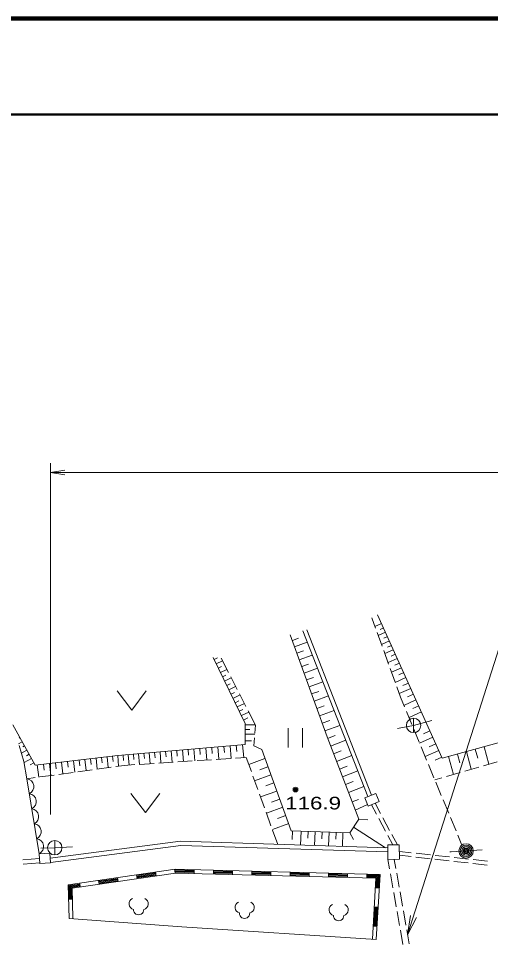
# Model space of a CAD drawing. Units: millimetres, scale not verified. Extents: x 40000 to 680000, y 20000 to 380000.
# Drawn here: x 453554 to 502798, y 283420 to 380000 of the extents above; entities that cross this region are included whole.
import ezdxf
from ezdxf.enums import TextEntityAlignment as Align

# ---------------------------------------------------------------- set-up
doc = ezdxf.new("R2010")
doc.units = ezdxf.units.MM
doc.header["$LTSCALE"] = 1000
doc.header["$PDMODE"] = 32
doc.header["$PDSIZE"] = 500
for name, color, linetype, lineweight in [('M-STR-HTXT', 7, 'Continuous', 13), ('M-TTL', 2, 'Continuous', 140), ('M-TTL-LINE', 7, 'Continuous', 50), ('M-WORK', 1, 'Continuous', 13)]:
    doc.layers.add(name, color=color, linetype=linetype, lineweight=lineweight)
doc.styles.add('ＭＳ Ｐゴシック', font='')
doc.styles.get('ＭＳ Ｐゴシック').set_extended_font_data('MS PGothic')

# ---------------------------------------------------------------- blocks, each defined once
blk = doc.blocks.new('open_arrow')
at = {"color": 0, "linetype": 'Continuous', "lineweight": -2}
blk.add_lwpolyline([(7.5, 1.25), (0, 0), (7.5, -1.25)], dxfattribs=at)

msp = doc.modelspace()

# ---------------------------------------------------------------- linework, layer by layer
at = {"layer": 'M-STR-HTXT'}
for p, q in [((456876, 296975), (456876, 333639)), ((456876, 332639), (561741, 332639))]:
    msp.add_line(p, q, dxfattribs=at)
msp.add_lwpolyline([(494152, 284437), (506887, 324372), (541965, 324372)], dxfattribs=at)
at = {"layer": 'M-TTL'}
msp.add_line((680000, 380000), (40000, 380000), dxfattribs=at)
at = {"layer": 'M-TTL-LINE'}
msp.add_line((40000, 370000), (680000, 370000), dxfattribs=at)
at = {"layer": 'M-WORK'}
for p, q in [((490804, 316423), (490414, 317503)), ((491424, 316897), (490744, 316590)), ((490012, 298854), (483205, 316139)), ((483646, 316239), (490377, 299002)), ((491484, 314542), (490974, 315952)), ((491836, 315986), (491085, 315647)), ((491630, 316442), (491290, 316288)), ((482124, 315130), (482781, 315367)), ((482361, 314473), (483675, 314946)), ((492247, 315075), (491426, 314704)), ((492041, 315530), (491666, 315361)), ((482605, 313796), (483282, 314040)), ((492164, 312661), (491654, 314072)), ((492659, 314163), (491767, 313760)), ((492453, 314619), (492042, 314434)), ((473973, 313142), (474300, 313301)), ((474191, 312692), (474846, 313009)), ((475468, 311789), (474709, 313278)), ((482849, 313119), (484202, 313607)), ((493071, 313252), (492108, 312817)), ((492865, 313708), (492419, 313506)), ((474408, 312242), (474745, 312405)), ((474626, 311792), (475300, 312118)), ((483100, 312422), (483797, 312673)), ((483351, 311725), (484746, 312227)), ((492844, 310780), (492334, 312191)), ((493506, 312289), (492468, 311821)), ((493288, 312771), (492807, 312553)), ((474844, 311342), (475190, 311509)), ((475061, 310892), (475754, 311227)), ((476376, 310007), (475695, 311343)), ((483610, 311006), (484328, 311265)), ((493974, 311252), (492856, 310747)), ((493740, 311771), (493221, 311536)), ((475279, 310441), (475635, 310614)), ((475497, 309991), (476208, 310336)), ((483869, 310287), (485306, 310805)), ((493405, 309230), (493014, 310310)), ((494480, 310134), (493275, 309589)), ((494227, 310693), (493668, 310440)), ((463860, 309864), (465360, 307864)), ((465360, 307864), (466860, 309864)), ((475714, 309541), (476080, 309718)), ((475932, 309091), (476663, 309444)), ((477284, 308225), (476603, 309561)), ((484135, 309547), (484876, 309814)), ((484402, 308807), (485882, 309340)), ((493833, 308199), (493405, 309230)), ((494752, 309531), (494149, 309259)), ((476150, 308641), (476524, 308822)), ((476368, 308191), (477117, 308553)), ((484677, 308044), (485439, 308319)), ((495024, 308929), (493766, 308361)), ((495308, 308300), (494679, 308016)), ((476585, 307741), (476969, 307926)), ((476803, 307291), (477571, 307662)), ((478270, 306290), (477511, 307779)), ((484951, 307281), (486477, 307831)), ((494600, 306352), (494025, 307737)), ((495592, 307671), (494296, 307085)), ((477029, 306824), (477495, 307050)), ((477205, 306347), (478241, 306347)), ((478210, 305457), (478270, 306290)), ((485234, 306495), (486020, 306778)), ((485517, 305710), (487089, 306276)), ((494775, 307018), (494775, 305518)), ((477205, 305847), (477703, 305847)), ((477205, 305347), (478201, 305347)), ((481700, 305967), (481700, 303967)), ((483200, 303967), (483200, 305967)), ((485809, 304912), (486602, 305216)), ((495367, 304505), (494792, 305890)), ((496480, 305706), (495812, 305404)), ((453944, 304564), (453565, 304353)), ((453701, 305001), (453607, 304948)), ((476935, 304249), (477051, 302909)), ((477205, 304674), (477878, 304674)), ((478112, 304126), (478173, 304959)), ((486113, 304119), (487699, 304728)), ((496782, 305038), (495404, 304416)), ((497093, 304350), (496404, 304038)), ((454123, 302503), (453620, 304168)), ((454430, 303690), (453860, 303374)), ((454187, 304127), (453997, 304021)), ((465546, 303265), (465593, 302724)), ((466087, 303311), (466182, 302207)), ((466639, 303359), (466686, 302807)), ((467191, 303407), (467288, 302279)), ((467755, 303456), (467804, 302892)), ((468319, 303504), (468419, 302352)), ((468895, 303554), (468945, 302978)), ((469472, 303604), (469573, 302426)), ((470061, 303655), (470112, 303066)), ((470650, 303706), (470754, 302502)), ((471251, 303758), (471303, 303156)), ((471853, 303810), (471959, 302580)), ((472468, 303863), (472521, 303248)), ((473083, 303916), (473191, 302660)), ((473711, 303970), (473765, 303342)), ((474339, 304025), (474450, 302741)), ((474981, 304080), (475037, 303438)), ((475623, 304136), (475736, 302824)), ((476279, 304192), (476336, 303537)), ((486420, 303320), (487220, 303627)), ((496135, 302658), (495559, 304043)), ((497404, 303661), (495984, 303020)), ((499350, 303286), (499606, 302351)), ((500285, 303542), (500792, 301690)), ((501211, 303795), (501464, 302869)), ((502136, 304049), (502639, 302215)), ((454422, 300702), (454123, 302503)), ((454915, 302815), (454142, 302386)), ((454672, 303253), (454388, 303094)), ((455158, 302378), (454771, 302164)), ((456794, 302304), (456939, 301049)), ((457421, 302376), (457494, 301749)), ((458049, 302448), (458190, 301222)), ((458662, 302519), (458732, 301906)), ((459275, 302590), (459413, 301391)), ((459874, 302659), (459943, 302059)), ((460473, 302728), (460608, 301556)), ((461059, 302795), (461126, 302209)), ((461644, 302862), (461776, 301718)), ((462217, 302928), (462283, 302356)), ((462789, 302994), (462918, 301875)), ((463349, 303059), (463413, 302499)), ((463908, 303123), (464003, 302025)), ((464457, 303171), (464505, 302622)), ((465006, 303218), (465099, 302137)), ((466199, 302208), (467695, 302305)), ((468194, 302337), (469691, 302434)), ((470190, 302466), (471687, 302563)), ((472186, 302595), (473683, 302691)), ((474182, 302724), (475679, 302820)), ((476178, 302852), (477312, 302926)), ((477312, 302926), (477847, 301451)), ((479267, 302804), (477580, 302187)), ((486727, 302520), (488326, 303134)), ((497724, 302951), (497015, 302631)), ((498416, 303030), (498928, 301160)), ((502053, 302048), (503496, 302459)), ((455511, 302156), (455659, 300873)), ((456153, 302230), (456226, 301588)), ((457760, 301163), (459246, 301368)), ((459741, 301436), (461227, 301642)), ((461722, 301710), (463208, 301915)), ((463703, 301984), (464565, 302103)), ((464565, 302103), (465700, 302176)), ((479575, 301960), (478732, 301652)), ((487037, 301714), (487843, 302024)), ((487347, 300908), (488959, 301527)), ((496902, 300811), (496326, 302196)), ((498205, 300955), (499648, 301365)), ((500129, 301502), (501572, 301912)), ((454422, 300702), (455283, 300821)), ((455706, 292881), (454422, 300702)), ((455779, 300889), (457264, 301094)), ((478017, 300981), (478528, 299570)), ((479884, 301116), (478192, 300498)), ((487659, 300094), (488472, 300407)), ((496986, 300608), (497724, 300818)), ((480502, 299424), (478805, 298804)), ((480193, 300270), (479347, 299961)), ((487971, 299281), (489598, 299906)), ((497669, 298964), (497094, 300350)), ((465288, 299180), (466788, 297180)), ((466788, 297180), (468288, 299180)), ((478698, 299100), (479209, 297690)), ((480812, 298576), (479963, 298266)), ((488353, 298285), (489019, 298541)), ((498436, 297117), (497861, 298503)), ((481121, 297728), (479420, 297106)), ((488682, 297431), (489982, 298021)), ((490905, 297008), (490381, 297999)), ((490763, 298154), (491334, 297086)), ((479379, 297220), (479890, 295809)), ((481432, 296877), (480582, 296566)), ((491841, 295241), (491139, 296566)), ((491569, 296645), (492275, 295322)), ((499203, 295270), (498628, 296656)), ((481743, 296027), (480037, 295403)), ((488517, 295673), (491839, 293511)), ((489048, 296490), (489985, 296438)), ((480060, 295339), (480595, 293864)), ((482136, 295285), (482102, 294378)), ((483043, 295252), (482989, 293789)), ((483774, 295225), (483748, 294493)), ((484506, 295198), (484452, 293743)), ((485233, 295171), (485206, 294444)), ((485961, 295144), (485907, 293697)), ((486684, 295117), (486657, 294394)), ((487408, 295091), (487354, 293652)), ((488124, 295070), (488492, 294359)), ((492600, 293809), (492075, 294799)), ((492511, 294881), (493081, 293813)), ((499823, 293778), (499395, 294809)), ((457339, 294262), (457339, 292762)), ((494535, 292993), (493292, 293132)), ((494508, 292589), (493295, 292724)), ((496523, 292772), (495032, 292938)), ((498511, 292550), (497020, 292716)), ((454010, 292261), (455738, 292404)), ((454041, 291797), (455769, 291940)), ((492261, 291297), (492085, 292295)), ((492927, 291356), (492760, 292301)), ((496496, 292367), (495005, 292533)), ((498484, 292145), (496993, 292312)), ((500471, 291924), (498981, 292090)), ((500498, 292328), (499008, 292494)), ((502459, 291702), (500968, 291868)), ((502486, 292106), (500995, 292273)), ((458728, 289630), (469897, 291270)), ((459138, 289286), (469922, 290869)), ((465883, 290600), (467862, 290890)), ((465894, 290520), (467873, 290811)), ((465906, 290441), (467885, 290732)), ((467908, 290573), (467850, 290969)), ((469829, 291260), (469887, 290864)), ((469840, 291181), (469902, 291190)), ((469907, 291110), (469852, 291101)), ((469864, 291022), (469912, 291029)), ((469917, 290949), (469875, 290943)), ((469897, 291270), (491275, 290736)), ((471894, 291140), (469902, 291190)), ((469907, 291110), (471892, 291060)), ((471890, 290980), (469912, 291029)), ((469917, 290949), (471888, 290900)), ((469922, 290869), (490851, 290347)), ((471896, 291220), (471886, 290820)), ((473895, 291170), (473885, 290770)), ((473887, 290850), (475887, 290800)), ((473889, 290930), (475889, 290880)), ((473891, 291010), (475891, 290960)), ((473893, 291090), (475893, 291040)), ((475885, 290720), (475895, 291120)), ((477894, 291070), (477884, 290670)), ((477886, 290750), (479885, 290700)), ((477888, 290830), (479887, 290780)), ((477890, 290910), (479889, 290860)), ((477892, 290990), (479891, 290940)), ((479883, 290620), (479893, 291020)), ((481893, 290970), (481883, 290570)), ((481887, 290730), (483886, 290681)), ((481889, 290810), (483888, 290760)), ((481891, 290890), (483890, 290840)), ((483882, 290521), (483892, 290920)), ((485891, 290871), (485882, 290471)), ((485887, 290711), (487887, 290661)), ((485889, 290791), (487889, 290741)), ((487881, 290421), (487891, 290821)), ((489890, 290771), (489880, 290371)), ((491275, 290736), (490879, 283939)), ((492610, 289328), (492348, 290805)), ((493276, 289387), (493014, 290864)), ((459935, 289807), (459993, 289411)), ((461914, 290098), (461972, 289702)), ((461925, 290018), (463904, 290309)), ((461937, 289939), (463916, 290230)), ((461948, 289860), (463927, 290151)), ((461960, 289781), (463939, 290072)), ((463951, 289992), (463892, 290388)), ((465871, 290679), (465929, 290283)), ((465918, 290362), (467896, 290653)), ((481885, 290650), (483884, 290601)), ((485884, 290551), (487883, 290501)), ((485885, 290631), (487885, 290581)), ((490936, 290424), (489882, 290451)), ((489884, 290531), (491021, 290502)), ((491105, 290580), (489886, 290611)), ((489888, 290691), (491190, 290658)), ((490851, 290347), (490480, 283963)), ((490936, 290424), (490871, 289315)), ((490951, 289310), (491021, 290502)), ((491105, 290580), (491031, 289306)), ((491111, 289301), (491190, 290658)), ((458834, 286139), (458728, 289630)), ((459946, 289728), (458810, 289561)), ((458853, 288140), (458810, 289561)), ((458892, 289492), (459958, 289649)), ((458892, 289492), (458933, 288143)), ((459970, 289570), (458974, 289423)), ((459013, 288145), (458974, 289423)), ((459056, 289355), (459981, 289490)), ((459056, 289355), (459093, 288148)), ((459234, 286151), (459138, 289286)), ((491191, 289296), (490792, 289320)), ((492959, 287359), (492697, 288836)), ((493625, 287417), (493363, 288894)), ((458773, 288138), (459173, 288150)), ((490755, 287318), (490639, 285322)), ((491075, 287300), (490675, 287323)), ((490835, 287314), (490719, 285317)), ((490915, 287309), (490799, 285312)), ((490995, 287304), (490879, 285308)), ((493307, 285389), (493046, 286866)), ((493973, 285448), (493712, 286925)), ((490559, 285326), (490959, 285303)), ((494322, 283478), (494060, 284956)), ((493656, 283420), (493394, 284897))]:
    msp.add_line(p, q, dxfattribs=at)
for points in [[(548686, 316799), (497769, 302852), (491012, 317809)], [(478112, 304126), (478924, 303743), (482012, 295290), (488121, 295064), (489045, 296484), (485743, 305084), (481911, 315724)], [(452973, 306313), (455295, 302131), (463906, 303123), (477205, 304273), (477205, 306459), (473869, 313357)], [(493097, 305959), (493269, 305984), (494775, 306268), (496668, 306769)], [(455876, 293457), (457339, 293512), (459189, 293612)], [(456847, 292406), (470467, 294183), (492075, 293503)], [(456876, 291975), (470496, 293752), (492078, 293074)], [(498540, 293075), (498687, 293087), (500249, 293183), (501926, 293284)], [(458834, 286139), (470581, 285246), (490879, 283939)]]:
    msp.add_lwpolyline(points, dxfattribs=at)
for points in [[(489696, 298725), (490825, 299184), (491175, 298321), (490046, 297863)], [(492072, 293804), (492085, 292295), (493299, 292305), (493286, 293814)], [(455774, 291856), (456879, 291930), (456810, 292955), (455706, 292881)]]:
    msp.add_lwpolyline(points, close=True, dxfattribs=at)
for centre, radius in [((494775, 306268), 750), ((482450, 299576), 150), ((482450, 299576), 120), ((482450, 299576), 90), ((482450, 299576), 60), ((482450, 299576), 30), ((482450, 299576), 20), ((457339, 293512), 750), ((500249, 293183), 750), ((500249, 293183), 600), ((500249, 293183), 450), ((500249, 293183), 300), ((500249, 293183), 150), ((500249, 293183), 20)]:
    msp.add_circle(centre, radius, dxfattribs=at)
for centre, radius, start, end in [((454329, 299883), 823, 295.07175, 83.58293), ((454586, 298319), 823, 295.07175, 83.58293), ((454843, 296755), 823, 295.07175, 83.58293), ((455100, 295191), 823, 295.07175, 83.58293), ((455357, 293627), 823, 295.07175, 83.58293), ((465684, 287661), 599, 113.44836, 257.2818), ((466487, 287661), 599, 282.7182, 66.55164), ((476741, 287288), 599, 113.44836, 257.2818), ((477544, 287288), 599, 282.7182, 66.55164), ((466086, 287045), 534, 176.52859, 3.47141), ((486555, 287040), 599, 113.44836, 257.2818), ((487358, 287040), 599, 282.7182, 66.55164), ((477142, 286672), 534, 176.52859, 3.47141), ((486957, 286423), 534, 176.52859, 3.47141)]:
    msp.add_arc(centre, radius, start, end, dxfattribs=at)
for p in [(482450, 299576), (500249, 293183)]:
    msp.add_point(p, dxfattribs=at)

# ---------------------------------------------------------------- block references
at = {"layer": 'M-STR-HTXT', "xscale": 200, "yscale": 200}
msp.add_blockref('open_arrow', (456876, 332639), dxfattribs=at)
at = {"layer": 'M-STR-HTXT', "xscale": 267, "yscale": 267, "rotation": 72.3}
msp.add_blockref('open_arrow', (494152, 284437), dxfattribs=at)

# ---------------------------------------------------------------- texts
at = {"layer": 'M-WORK', "style": 'ＭＳ Ｐゴシック', "width": 1.35}
msp.add_text('116.9', height=1320, dxfattribs=at).set_placement((484291, 297109), align=Align.BOTTOM_CENTER)

doc.saveas('drawing.dxf')
